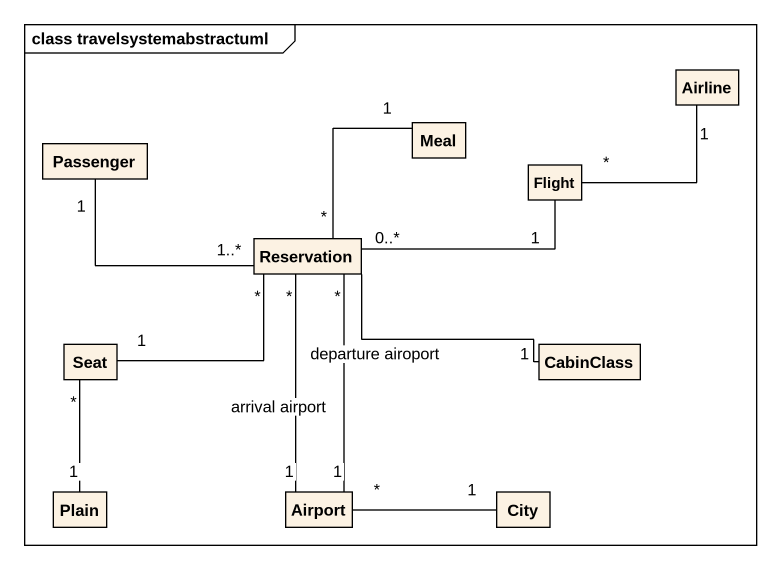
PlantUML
@startuml
mainframe class travelsystemabstractuml
hide circle
hide empty members
class Airline
class Meal
class Passenger
class Flight
class Reservation
class Seat
class CabinClass
class Plain
class Airport
class City
Passenger "1" -right- "1..*" Reservation
Flight "*" -up- "1" Airline
Reservation "*" -up- "1" Meal
Reservation "0..*" -right- "1" Flight
Reservation "*" -- "1" Airport : arrival airport
Reservation "*" -- "1" Airport : departure airoport
Seat "1" -right- "*" Reservation
CabinClass "1" -left- Reservation
Plain "1" -up- "*" Seat
Airport "*" -right- "1" City
@enduml
